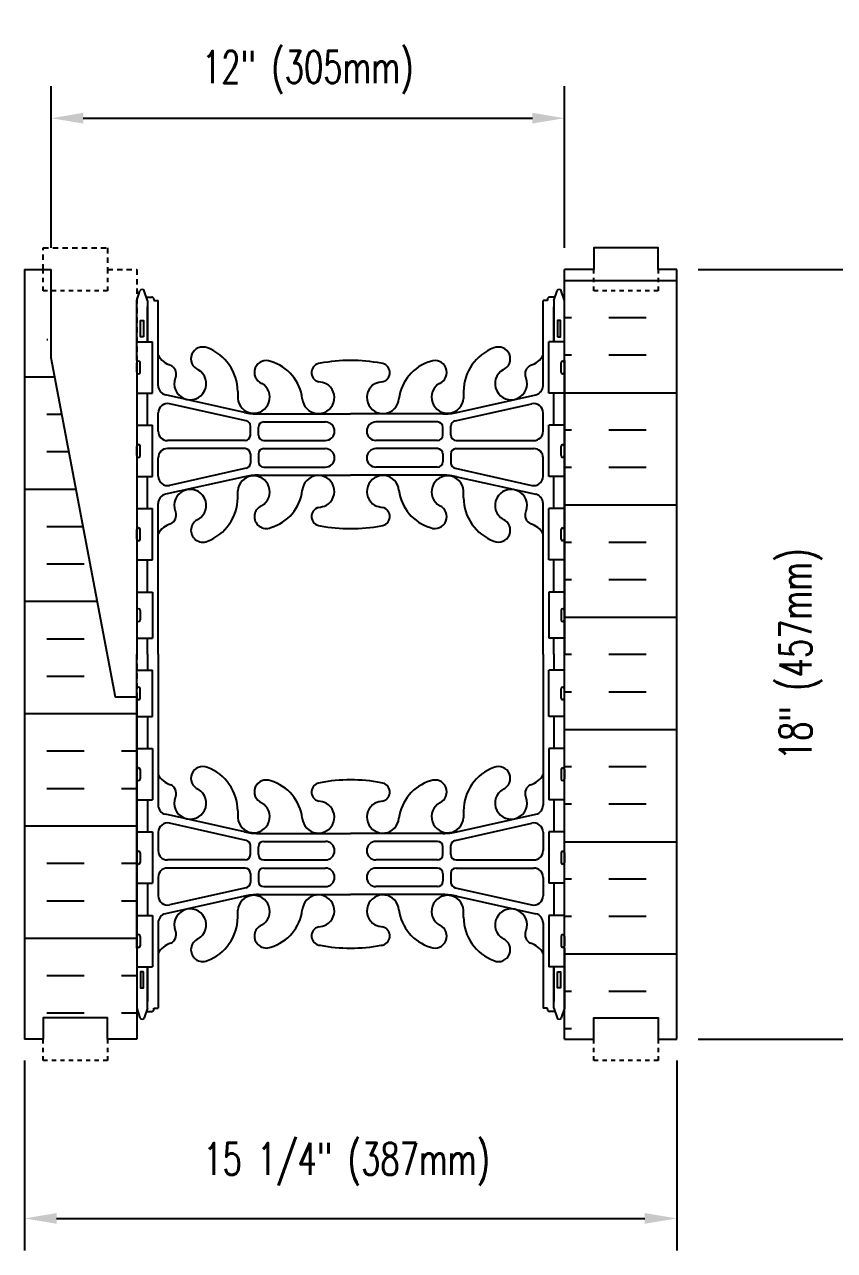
# Model space of a CAD drawing. Header units: inches. Extents: x 321.8 to 375.9, y 102.8 to 155.5.
# Drawn here: x 338.16 to 357.1, y 102.81 to 131.48 of the extents above; entities that cross this region are included whole.
import ezdxf

# ---------------------------------------------------------------- set-up
doc = ezdxf.new("R2010")
doc.units = ezdxf.units.IN
doc.header["$MEASUREMENT"] = 0
doc.linetypes.add('DASHED2', pattern=[0.375, 0.25, -0.125])
doc.linetypes.add('HIDDEN2', pattern=[0.1875, 0.125, -0.0625])
for name, color, linetype in [('HATCH', 12, 'Continuous'), ('Hidden2', 12, 'HIDDEN2'), ('line25', 2, 'Continuous'), ('LINE50', 5, 'Continuous'), ('LINE9', 9, 'Continuous'), ('TEXT', 4, 'Continuous'), ('Web_Edge', 9, 'Continuous')]:
    doc.layers.add(name, color=color, linetype=linetype)
doc.styles.add('DIM', font='romans.shx', dxfattribs={"width": 0.7})
doc.dimstyles.new('ext_8', dxfattribs={"dimscale": 8, "dimtxt": 0.09375, "dimasz": 0.09375, "dimexe": 0.09375, "dimexo": 0.0625, "dimgap": 0.0625, "dimtad": 1, "dimdec": 3, "dimzin": 3, "dimdsep": 46, "dimlunit": 4, "dimtxsty": 'DIM', "dimcen": 0.09, "dimdle": 0.09375, "dimclrt": 4, "dimadec": 0, "dimazin": 0, "dimtfac": 1, "dimtdec": 3, "dimtmove": 2, "dimatfit": 3, "dimfxl": 0, "dimfrac": 2, "dimtolj": 1, "dimtzin": 0, "dimarcsym": 0})

# ---------------------------------------------------------------- blocks, each defined once
blk = doc.blocks.new('*D23')
at = {"layer": 'Defpoints', "color": 0}
for p in [(353.411, 125.754), (353.411, 107.754), (357.886, 107.754)]:
    blk.add_point(p, dxfattribs=at)
at = {"layer": 'TEXT', "color": 0, "lineweight": -2}
for p, q in [((353.911, 125.754), (358.636, 125.754)), ((357.886, 125.004), (357.886, 108.504)), ((353.911, 107.754), (358.636, 107.754))]:
    blk.add_line(p, q, dxfattribs=at)
at = {"layer": 'TEXT', "color": 0}
for points in [[(357.761, 125.004), (358.011, 125.004), (357.886, 125.754)], [(357.761, 108.504), (358.011, 108.504), (357.886, 107.754)]]:
    blk.add_solid(points, dxfattribs=at)
at = {"layer": 'TEXT', "color": 4, "insert": (356.314, 116.754), "char_height": 0.75, "attachment_point": 5, "rotation": 90, "style": 'DIM'}
blk.add_mtext('\\A1;18" (457mm)', dxfattribs=at)
blk = doc.blocks.new('*D24')
at = {"layer": 'Defpoints', "color": 0}
for p in [(350.786, 129.289), (338.786, 125.754), (350.786, 125.754)]:
    blk.add_point(p, dxfattribs=at)
at = {"layer": 'TEXT', "color": 0, "lineweight": -2}
for p, q in [((338.786, 126.254), (338.786, 130.039)), ((350.786, 126.254), (350.786, 130.039)), ((339.536, 129.289), (350.036, 129.289))]:
    blk.add_line(p, q, dxfattribs=at)
at = {"layer": 'TEXT', "color": 0}
for points in [[(339.536, 129.414), (339.536, 129.164), (338.786, 129.289)], [(350.036, 129.414), (350.036, 129.164), (350.786, 129.289)]]:
    blk.add_solid(points, dxfattribs=at)
at = {"layer": 'TEXT', "color": 4, "insert": (344.786, 130.361), "char_height": 0.75, "attachment_point": 5, "style": 'DIM'}
blk.add_mtext('\\A1;12" (305mm)', dxfattribs=at)
blk = doc.blocks.new('*D25')
at = {"layer": 'Defpoints', "color": 0}
for p in [(338.161, 107.754), (353.411, 107.754), (353.411, 103.563)]:
    blk.add_point(p, dxfattribs=at)
at = {"layer": 'TEXT', "color": 0, "lineweight": -2}
for p, q in [((338.161, 107.254), (338.161, 102.813)), ((353.411, 107.254), (353.411, 102.813)), ((338.911, 103.563), (352.661, 103.563))]:
    blk.add_line(p, q, dxfattribs=at)
at = {"layer": 'TEXT', "color": 0}
for points in [[(338.911, 103.688), (338.911, 103.438), (338.161, 103.563)], [(352.661, 103.688), (352.661, 103.438), (353.411, 103.563)]]:
    blk.add_solid(points, dxfattribs=at)
at = {"layer": 'TEXT', "color": 4, "insert": (345.695, 104.829), "char_height": 0.75, "attachment_point": 5, "style": 'DIM'}
blk.add_mtext('\\A1;15 1/4" (387mm)', dxfattribs=at)

msp = doc.modelspace()

# ---------------------------------------------------------------- hatches: boundary and pattern name
at = {"layer": 'HATCH'}
h = msp.add_hatch(dxfattribs=at)
h.set_pattern_fill('INSUL', color=256, scale=7, style=0)
h.set_pattern_definition([(180, (3276.9477, -289.2558), (0, 2.625), []), (180, (3276.9477, -288.3808), (0, 2.625), [0.875, -0.875]), (180, (3276.9477, -287.5058), (0, 2.625), [0.875, -0.875])])
h.paths.add_polyline_path([(353.4111, 107.7537), (352.9736, 107.7537), (352.9736, 108.2537), (351.4736, 108.2537), (351.4736, 107.7537), (350.7861, 107.7537), (350.7861, 125.7537), (351.4736, 125.7537), (351.4736, 126.2537), (352.9736, 126.2537), (352.9736, 125.7537), (353.4111, 125.7537)])
h = msp.add_hatch(dxfattribs=at)
h.set_pattern_fill('INSUL', color=256, scale=7, style=0)
h.set_pattern_definition([(0, (-2589.0708, -344.009), (0, 2.625), []), (0, (-2589.0708, -343.134), (0, 2.625), [0.875, -0.875]), (0, (-2589.0708, -342.259), (0, 2.625), [0.875, -0.875])])
edge = h.paths.add_edge_path()
edge.add_line((340.7861, 115.7537), (340.2861, 115.7537))
edge.add_line((340.2861, 115.7537), (338.5361, 125.0037))
edge.add_line((338.5361, 125.0037), (338.5361, 125.7537))
edge.add_line((338.5361, 125.7537), (338.1611, 125.7537))
edge.add_line((338.1611, 125.7537), (338.1611, 107.7537))
edge.add_line((338.1611, 107.7537), (338.5986, 107.7537))
edge.add_line((338.5986, 107.7537), (338.5986, 108.2537))
edge.add_line((338.5986, 108.2537), (340.0986, 108.2537))
edge.add_line((340.0986, 108.2537), (340.0986, 107.7537))
edge.add_line((340.0986, 107.7537), (340.5361, 107.7537))
edge.add_line((340.7861, 115.7537), (340.7861, 107.7537))

# ---------------------------------------------------------------- linework, layer by layer
at = {"layer": 'Hidden2'}
msp.add_lwpolyline([(338.5361, 125.7537), (338.5986, 125.7537), (338.5986, 126.2537), (340.0986, 126.2537), (340.0986, 125.7537), (340.7861, 125.7537), (340.7861, 115.7537)], dxfattribs=at)
at = {"layer": 'line25'}
for p, q in [((350.7861, 107.7537), (350.7861, 125.7537)), ((340.7861, 124.0587), (341.1511, 124.0587)), ((341.1511, 122.8587), (341.1511, 124.0587)), ((350.7861, 124.0587), (350.4212, 124.0587)), ((350.4212, 122.8587), (350.4212, 124.0587)), ((340.7861, 122.8587), (341.1511, 122.8587)), ((350.7861, 122.8587), (350.4212, 122.8587)), ((340.7861, 122.1087), (341.1511, 122.1087)), ((341.1511, 120.9087), (341.1511, 122.1087)), ((350.7861, 122.1087), (350.4212, 122.1087)), ((350.4212, 120.9087), (350.4212, 122.1087)), ((340.7861, 120.9087), (341.1511, 120.9087)), ((350.7861, 120.9087), (350.4212, 120.9087)), ((340.7861, 120.1587), (341.1511, 120.1587)), ((341.1511, 118.9587), (341.1511, 120.1587)), ((350.7861, 120.1587), (350.4212, 120.1587)), ((350.4212, 118.9587), (350.4212, 120.1587)), ((340.7861, 118.9587), (341.1511, 118.9587)), ((350.7861, 118.9587), (350.4212, 118.9587)), ((340.7861, 118.2087), (341.1511, 118.2087)), ((341.1511, 118.2087), (341.1511, 117.1287)), ((350.7861, 118.2087), (350.4212, 118.2087)), ((350.4212, 118.2087), (350.4212, 117.1287)), ((340.7861, 117.1287), (341.1511, 117.1287)), ((350.7861, 117.1287), (350.4212, 117.1287)), ((340.7861, 116.3787), (341.1511, 116.3787)), ((341.1511, 115.2987), (341.1511, 116.3787)), ((350.7861, 116.3787), (350.4212, 116.3787)), ((350.4212, 115.2987), (350.4212, 116.3787)), ((340.7861, 115.7537), (340.7861, 107.7537)), ((340.7861, 115.2987), (341.1511, 115.2987)), ((350.7861, 115.2987), (350.4212, 115.2987)), ((340.7861, 114.5487), (341.1511, 114.5487)), ((341.1511, 114.5487), (341.1511, 113.3487)), ((350.7861, 114.5487), (350.4212, 114.5487)), ((350.4212, 114.5487), (350.4212, 113.3487)), ((340.7861, 113.3487), (341.1511, 113.3487)), ((350.7861, 113.3487), (350.4212, 113.3487)), ((340.7861, 112.5987), (341.1511, 112.5987)), ((341.1511, 112.5987), (341.1511, 111.3987)), ((350.7861, 112.5987), (350.4212, 112.5987)), ((350.4212, 112.5987), (350.4212, 111.3987)), ((340.7861, 111.3987), (341.1511, 111.3987)), ((350.7861, 111.3987), (350.4212, 111.3987)), ((340.7861, 110.6487), (341.1511, 110.6487)), ((341.1511, 110.6487), (341.1511, 109.4487)), ((350.7861, 110.6487), (350.4212, 110.6487)), ((350.4212, 110.6487), (350.4212, 109.4487)), ((340.7861, 109.4487), (341.1511, 109.4487)), ((350.7861, 109.4487), (350.4212, 109.4487))]:
    msp.add_line(p, q, dxfattribs=at)
at = {"layer": 'LINE50'}
for p, q in [((338.1611, 125.7537), (338.1611, 125.7537)), ((338.1611, 125.7537), (338.1611, 107.7537)), ((338.1611, 125.7537), (338.7861, 125.7537)), ((353.4111, 107.7537), (353.4111, 125.7537))]:
    msp.add_line(p, q, dxfattribs=at)
for points in [[(353.4111, 125.7537), (352.9736, 125.7537), (352.9736, 126.2537), (351.4736, 126.2537), (351.4736, 125.7537), (350.7861, 125.7537)], [(340.7861, 115.7537), (340.2861, 115.7537), (338.7861, 123.6822), (338.7861, 125.7537)], [(340.7861, 107.7537), (340.0986, 107.7537), (340.0986, 108.2537), (338.5986, 108.2537), (338.5986, 107.7537), (338.1611, 107.7537)], [(350.7861, 107.7537), (351.4736, 107.7537), (351.4736, 108.2537), (352.9736, 108.2537), (352.9736, 107.7537), (353.4111, 107.7537)]]:
    msp.add_lwpolyline(points, dxfattribs=at)
at = {"layer": 'LINE9'}
for p, q in [((340.7861, 123.3487), (340.7861, 123.5687)), ((340.8261, 123.6087), (340.8261, 123.6087)), ((340.8661, 123.3487), (340.8661, 123.5687)), ((350.7061, 123.3487), (350.7061, 123.5687)), ((350.7461, 123.6087), (350.7461, 123.6087)), ((350.7861, 123.3487), (350.7861, 123.5687)), ((340.7861, 123.5137), (340.7861, 123.5137)), ((340.7861, 123.4037), (340.7861, 123.4037)), ((340.8261, 123.3087), (340.8261, 123.3087)), ((350.7461, 123.3087), (350.7461, 123.3087)), ((350.7861, 123.5137), (350.7861, 123.5137)), ((350.7861, 123.4037), (350.7861, 123.4037)), ((340.7861, 121.3987), (340.7861, 121.6187)), ((340.7861, 121.5637), (340.7861, 121.5637)), ((340.8261, 121.6587), (340.8261, 121.6587)), ((340.8661, 121.3987), (340.8661, 121.6187)), ((350.7061, 121.3987), (350.7061, 121.6187)), ((350.7461, 121.6587), (350.7461, 121.6587)), ((350.7861, 121.3987), (350.7861, 121.6187)), ((350.7861, 121.5637), (350.7861, 121.5637)), ((340.7861, 121.4537), (340.7861, 121.4537)), ((340.8261, 121.3587), (340.8261, 121.3587)), ((350.7461, 121.3587), (350.7461, 121.3587)), ((350.7861, 121.4537), (350.7861, 121.4537)), ((340.7861, 119.4487), (340.7861, 119.6687)), ((340.7861, 119.6137), (340.7861, 119.6137)), ((340.8261, 119.7087), (340.8261, 119.7087)), ((340.8661, 119.4487), (340.8661, 119.6687)), ((350.7061, 119.4487), (350.7061, 119.6687)), ((350.7461, 119.7087), (350.7461, 119.7087)), ((350.7861, 119.4487), (350.7861, 119.6687)), ((350.7861, 119.6137), (350.7861, 119.6137)), ((340.7861, 119.5037), (340.7861, 119.5037)), ((340.8261, 119.4087), (340.8261, 119.4087)), ((350.7461, 119.4087), (350.7461, 119.4087)), ((350.7861, 119.5037), (350.7861, 119.5037)), ((340.8261, 117.8187), (340.8261, 117.8187)), ((350.7461, 117.8187), (350.7461, 117.8187)), ((340.7861, 117.7787), (340.7861, 117.5587)), ((340.7861, 117.7237), (340.7861, 117.7237)), ((340.7861, 117.6137), (340.7861, 117.6137)), ((340.8661, 117.7787), (340.8661, 117.5587)), ((350.7061, 117.7787), (350.7061, 117.5587)), ((350.7861, 117.7787), (350.7861, 117.5587)), ((350.7861, 117.7237), (350.7861, 117.7237)), ((350.7861, 117.6137), (350.7861, 117.6137)), ((340.8261, 117.5187), (340.8261, 117.5187)), ((350.7461, 117.5187), (350.7461, 117.5187)), ((340.7861, 115.7287), (340.7861, 115.9487)), ((340.7861, 115.8937), (340.7861, 115.8937)), ((340.8261, 115.9887), (340.8261, 115.9887)), ((340.8661, 115.7287), (340.8661, 115.9487)), ((350.7061, 115.7287), (350.7061, 115.9487)), ((350.7461, 115.9887), (350.7461, 115.9887)), ((350.7861, 115.7287), (350.7861, 115.9487)), ((350.7861, 115.8937), (350.7861, 115.8937)), ((340.7861, 115.7837), (340.7861, 115.7837)), ((340.8261, 115.6887), (340.8261, 115.6887)), ((350.7461, 115.6887), (350.7461, 115.6887)), ((350.7861, 115.7837), (350.7861, 115.7837)), ((340.8261, 114.0987), (340.8261, 114.0987)), ((350.7461, 114.0987), (350.7461, 114.0987)), ((340.7861, 114.0587), (340.7861, 113.8387)), ((340.7861, 114.0037), (340.7861, 114.0037)), ((340.7861, 113.8937), (340.7861, 113.8937)), ((340.8661, 114.0587), (340.8661, 113.8387)), ((350.7061, 114.0587), (350.7061, 113.8387)), ((350.7861, 114.0587), (350.7861, 113.8387)), ((350.7861, 114.0037), (350.7861, 114.0037)), ((350.7861, 113.8937), (350.7861, 113.8937)), ((340.8261, 113.7987), (340.8261, 113.7987)), ((350.7461, 113.7987), (350.7461, 113.7987)), ((340.7861, 112.1087), (340.7861, 111.8887)), ((340.8661, 112.1087), (340.8661, 111.8887)), ((350.7061, 112.1087), (350.7061, 111.8887)), ((350.7861, 112.1087), (350.7861, 111.8887)), ((340.7861, 112.0537), (340.7861, 112.0537)), ((340.7861, 111.9437), (340.7861, 111.9437)), ((340.8261, 111.8487), (340.8261, 111.8487)), ((350.7461, 111.8487), (350.7461, 111.8487)), ((350.7861, 112.0537), (350.7861, 112.0537)), ((350.7861, 111.9437), (350.7861, 111.9437)), ((340.7861, 110.1587), (340.7861, 109.9387)), ((340.7861, 110.1037), (340.7861, 110.1037)), ((340.8261, 110.1987), (340.8261, 110.1987)), ((340.8661, 110.1587), (340.8661, 109.9387)), ((350.7061, 110.1587), (350.7061, 109.9387)), ((350.7461, 110.1987), (350.7461, 110.1987)), ((350.7861, 110.1587), (350.7861, 109.9387)), ((350.7861, 110.1037), (350.7861, 110.1037)), ((340.7861, 109.9937), (340.7861, 109.9937)), ((340.8261, 109.8987), (340.8261, 109.8987)), ((350.7461, 109.8987), (350.7461, 109.8987)), ((350.7861, 109.9937), (350.7861, 109.9937))]:
    msp.add_line(p, q, dxfattribs=at)
at = {"layer": 'LINE9', "linetype": 'DASHED2', "ltscale": 0.15}
for points in [[(340.0986, 125.7537), (340.0986, 125.7537), (340.0986, 125.2537), (338.5986, 125.2537), (338.5986, 125.7537), (338.5986, 125.7537)], [(352.9736, 125.7537), (352.9736, 125.7537), (352.9736, 125.2537), (351.4736, 125.2537), (351.4736, 125.7537), (351.4736, 125.7537)], [(340.0986, 107.7537), (340.0986, 107.7537), (340.0986, 107.2537), (338.5986, 107.2537), (338.5986, 107.7537), (338.5986, 107.7537)], [(352.9736, 107.7537), (352.9736, 107.7537), (352.9736, 107.2537), (351.4736, 107.2537), (351.4736, 107.7537), (351.4736, 107.7537)]]:
    msp.add_lwpolyline(points, dxfattribs=at)
at = {"layer": 'LINE9'}
for centre, start, end in [((340.8261, 123.5687), 90, 180), ((340.8261, 123.5687), 360, 90), ((350.7461, 123.5687), 90, 180), ((350.7461, 123.5687), 0, 90), ((340.8261, 123.3487), 180, 270), ((340.8261, 123.3487), 270, 0), ((350.7461, 123.3487), 180, 270), ((350.7461, 123.3487), 270, 0), ((340.8261, 121.6187), 90, 180), ((340.8261, 121.6187), 360, 90), ((350.7461, 121.6187), 90, 180), ((350.7461, 121.6187), 0, 90), ((340.8261, 121.3987), 180, 270), ((340.8261, 121.3987), 270, 0), ((350.7461, 121.3987), 180, 270), ((350.7461, 121.3987), 270, 0), ((340.8261, 119.6687), 90, 180), ((340.8261, 119.6687), 360, 90), ((350.7461, 119.6687), 90, 180), ((350.7461, 119.6687), 0, 90), ((340.8261, 119.4487), 180, 270), ((340.8261, 119.4487), 270, 0), ((350.7461, 119.4487), 180, 270), ((350.7461, 119.4487), 270, 0), ((340.8261, 117.7787), 90, 180), ((340.8261, 117.7787), 0, 90), ((350.7461, 117.7787), 90, 180), ((350.7461, 117.7787), 360, 90), ((340.8261, 117.5587), 180, 270), ((340.8261, 117.5587), 270, 0), ((350.7461, 117.5587), 180, 270), ((350.7461, 117.5587), 270, 0), ((340.8261, 115.9487), 90, 180), ((340.8261, 115.9487), 360, 90), ((350.7461, 115.9487), 90, 180), ((350.7461, 115.9487), 0, 90), ((340.8261, 115.7287), 180, 270), ((340.8261, 115.7287), 270, 0), ((350.7461, 115.7287), 180, 270), ((350.7461, 115.7287), 270, 0), ((340.8261, 114.0587), 90, 180), ((340.8261, 114.0587), 0, 90), ((350.7461, 114.0587), 90, 180), ((350.7461, 114.0587), 360, 90), ((340.8261, 113.8387), 180, 270), ((340.8261, 113.8387), 270, 0), ((350.7461, 113.8387), 180, 270), ((350.7461, 113.8387), 270, 0), ((340.8261, 112.1087), 90, 180), ((340.8261, 112.1087), 0, 90), ((350.7461, 112.1087), 90, 180), ((350.7461, 112.1087), 360, 90), ((340.8261, 111.8887), 180, 270), ((340.8261, 111.8887), 270, 0), ((350.7461, 111.8887), 180, 270), ((350.7461, 111.8887), 270, 0), ((340.8261, 110.1587), 90, 180), ((340.8261, 110.1587), 0, 90), ((350.7461, 110.1587), 90, 180), ((350.7461, 110.1587), 360, 90), ((340.8261, 109.9387), 180, 270), ((340.8261, 109.9387), 270, 0), ((350.7461, 109.9387), 180, 270), ((350.7461, 109.9387), 270, 0)]:
    msp.add_arc(centre, 0.04, start, end, dxfattribs=at)
at = {"layer": 'Web_Edge'}
for p, q in [((340.7861, 125.0249), (340.8611, 125.2549)), ((341.0361, 125.0249), (340.9611, 125.2549)), ((341.01, 125.1049), (341.1361, 125.1049)), ((341.0361, 125.0249), (341.0361, 124.0587)), ((341.1861, 125.0549), (341.1861, 125.0549)), ((341.1861, 125.0549), (341.1861, 125.0249)), ((341.1861, 125.0249), (341.2861, 125.0249)), ((341.2861, 123.0344), (341.2861, 125.0249)), ((350.3861, 125.0249), (350.2861, 125.0249)), ((350.2861, 123.0344), (350.2861, 125.0249)), ((350.3861, 125.0549), (350.3861, 125.0249)), ((350.3861, 125.0549), (350.3861, 125.0549)), ((350.5622, 125.1049), (350.4361, 125.1049)), ((350.5361, 125.0249), (350.6111, 125.2549)), ((350.5361, 125.0249), (350.5361, 124.0587)), ((350.7861, 125.0249), (350.7111, 125.2549)), ((341.6846, 123.2116), (341.6963, 123.233)), ((349.8877, 123.2116), (349.876, 123.233)), ((343.3013, 122.4092), (341.4572, 122.8209)), ((343.1458, 122.9012), (343.1453, 122.7362)), ((348.2709, 122.4092), (350.115, 122.8209)), ((348.4265, 122.9012), (348.427, 122.7362)), ((343.3447, 122.2109), (341.5527, 122.6122)), ((348.2276, 122.2109), (350.0196, 122.6122)), ((341.2861, 121.9704), (341.2861, 122.3987)), ((343.6282, 122.3731), (345.7861, 122.3731)), ((343.7549, 122.1865), (345.1944, 122.1865)), ((347.944, 122.3731), (345.7861, 122.3731)), ((347.8174, 122.1865), (346.3779, 122.1865)), ((350.2861, 121.9704), (350.2861, 122.3987)), ((343.4424, 121.8766), (343.4424, 122.0889)), ((343.6299, 121.8775), (343.6299, 122.0615)), ((347.9424, 121.8775), (347.9424, 122.0615)), ((348.1299, 121.8766), (348.1299, 122.0889)), ((343.3174, 121.7516), (341.5049, 121.7516)), ((343.3174, 121.5634), (341.5049, 121.5634)), ((343.7549, 121.7525), (345.1944, 121.7525)), ((343.7549, 121.5625), (345.1944, 121.5625)), ((347.8174, 121.7525), (346.3779, 121.7525)), ((347.8174, 121.5625), (346.3779, 121.5625)), ((348.2549, 121.7516), (350.0674, 121.7516)), ((348.2549, 121.5634), (350.0674, 121.5634)), ((341.2861, 120.9163), (341.2861, 121.3447)), ((343.4424, 121.4384), (343.4424, 121.2261)), ((343.6299, 121.4375), (343.6299, 121.2535)), ((347.9424, 121.4375), (347.9424, 121.2535)), ((348.1299, 121.4384), (348.1299, 121.2261)), ((350.2861, 120.9163), (350.2861, 121.3447)), ((343.3447, 121.1041), (341.5527, 120.7028)), ((343.7549, 121.1285), (345.1944, 121.1285)), ((347.8174, 121.1285), (346.3779, 121.1285)), ((348.2276, 121.1041), (350.0196, 120.7028)), ((343.3013, 120.9059), (341.4572, 120.4941)), ((343.6282, 120.9419), (345.7861, 120.9419)), ((347.944, 120.9419), (345.7861, 120.9419)), ((348.2709, 120.9059), (350.115, 120.4941)), ((343.1458, 120.4139), (343.1453, 120.5788)), ((348.4265, 120.4139), (348.427, 120.5788)), ((341.2861, 116.7537), (341.2861, 120.2806)), ((350.2861, 116.7537), (350.2861, 120.2806)), ((341.6846, 120.1034), (341.6963, 120.082)), ((349.8877, 120.1034), (349.876, 120.082)), ((341.2861, 116.7537), (341.2861, 113.2267)), ((350.2861, 116.7537), (350.2861, 113.2267)), ((341.6846, 113.404), (341.6963, 113.4253)), ((349.8877, 113.404), (349.876, 113.4253)), ((343.3013, 112.6015), (341.4572, 113.0132)), ((343.1458, 113.0935), (343.1453, 112.9285)), ((348.2709, 112.6015), (350.115, 113.0132)), ((348.4265, 113.0935), (348.427, 112.9285)), ((343.3447, 112.4032), (341.5527, 112.8045)), ((348.2276, 112.4032), (350.0196, 112.8045)), ((341.2861, 112.5911), (341.2861, 112.1627)), ((343.6282, 112.5654), (345.7861, 112.5654)), ((343.7549, 112.3788), (345.1944, 112.3788)), ((347.944, 112.5654), (345.7861, 112.5654)), ((347.8174, 112.3788), (346.3779, 112.3788)), ((350.2861, 112.5911), (350.2861, 112.1627)), ((343.4424, 112.0689), (343.4424, 112.2812)), ((343.6299, 112.0698), (343.6299, 112.2538)), ((347.9424, 112.0698), (347.9424, 112.2538)), ((348.1299, 112.0689), (348.1299, 112.2812)), ((343.3174, 111.9439), (341.5049, 111.9439)), ((343.7549, 111.9448), (345.1944, 111.9448)), ((347.8174, 111.9448), (346.3779, 111.9448)), ((348.2549, 111.9439), (350.0674, 111.9439)), ((341.2861, 111.537), (341.2861, 111.1086)), ((343.3174, 111.7557), (341.5049, 111.7557)), ((343.4424, 111.6307), (343.4424, 111.4184)), ((343.6299, 111.6299), (343.6299, 111.4459)), ((343.7549, 111.7549), (345.1944, 111.7549)), ((347.8174, 111.7549), (346.3779, 111.7549)), ((347.9424, 111.6299), (347.9424, 111.4459)), ((348.1299, 111.6307), (348.1299, 111.4184)), ((348.2549, 111.7557), (350.0674, 111.7557)), ((350.2861, 111.537), (350.2861, 111.1086)), ((343.3447, 111.2965), (341.5527, 110.8951)), ((343.7549, 111.3209), (345.1944, 111.3209)), ((347.8174, 111.3209), (346.3779, 111.3209)), ((348.2276, 111.2965), (350.0196, 110.8951)), ((343.3013, 111.0982), (341.4572, 110.6864)), ((343.6282, 111.1342), (345.7861, 111.1342)), ((347.944, 111.1342), (345.7861, 111.1342)), ((348.2709, 111.0982), (350.115, 110.6864)), ((343.1458, 110.6062), (343.1453, 110.7712)), ((348.4265, 110.6062), (348.427, 110.7712)), ((341.2861, 110.4729), (341.2861, 108.4824)), ((350.2861, 110.4729), (350.2861, 108.4824)), ((341.6846, 110.2957), (341.6963, 110.2744)), ((349.8877, 110.2957), (349.876, 110.2744)), ((341.0361, 108.4824), (341.0361, 109.4487)), ((350.5361, 108.4824), (350.5361, 109.4487)), ((340.7861, 108.4824), (340.8611, 108.2524)), ((341.0361, 108.4824), (340.9611, 108.2524)), ((341.01, 108.4024), (341.1361, 108.4024)), ((341.1861, 108.4524), (341.1861, 108.4824)), ((341.1861, 108.4824), (341.2861, 108.4824)), ((341.1861, 108.4524), (341.1861, 108.4524)), ((350.3861, 108.4824), (350.2861, 108.4824)), ((350.3861, 108.4524), (350.3861, 108.4824)), ((350.3861, 108.4524), (350.3861, 108.4524)), ((350.5622, 108.4024), (350.4361, 108.4024)), ((350.5361, 108.4824), (350.6111, 108.2524)), ((350.7861, 108.4824), (350.7111, 108.2524))]:
    msp.add_line(p, q, dxfattribs=at)
for points in [[(340.7861, 123.6249), (340.7861, 125.0249)], [(350.7861, 123.6249), (350.7861, 125.0249)], [(341.0361, 124.0587), (341.0361, 124.8749)], [(350.5361, 124.0587), (350.5361, 124.8749)], [(340.7861, 123.6249), (340.7861, 116.7537)], [(350.7861, 123.6249), (350.7861, 116.7537)], [(341.0361, 122.1087), (341.0361, 122.8587)], [(350.5361, 122.1087), (350.5361, 122.8587)], [(341.0361, 120.1587), (341.0361, 120.9087)], [(350.5361, 120.1587), (350.5361, 120.9087)], [(341.0361, 118.2087), (341.0361, 118.9587)], [(350.5361, 118.2087), (350.5361, 118.9587)], [(341.0361, 116.7537), (341.0361, 117.1287)], [(350.5361, 116.7537), (350.5361, 117.1287)], [(340.7861, 109.8824), (340.7861, 116.7537)], [(341.0361, 116.7537), (341.0361, 116.3787)], [(350.5361, 116.7537), (350.5361, 116.3787)], [(350.7861, 109.8824), (350.7861, 116.7537)], [(341.0361, 115.2987), (341.0361, 114.5487)], [(350.5361, 115.2987), (350.5361, 114.5487)], [(341.0361, 113.3487), (341.0361, 112.5987)], [(350.5361, 113.3487), (350.5361, 112.5987)], [(341.0361, 111.3987), (341.0361, 110.6487)], [(350.5361, 111.3987), (350.5361, 110.6487)], [(340.7861, 109.8824), (340.7861, 108.4824)], [(350.7861, 109.8824), (350.7861, 108.4824)], [(341.0361, 109.4487), (341.0361, 108.6324)], [(350.5361, 109.4487), (350.5361, 108.6324)]]:
    msp.add_lwpolyline(points, dxfattribs=at)
for points in [[(340.9461, 124.1749), (340.8761, 124.1749), (340.8761, 124.5549), (340.9461, 124.5549)], [(350.6261, 124.1749), (350.6961, 124.1749), (350.6961, 124.5549), (350.6261, 124.5549)], [(340.9461, 109.3324), (340.8761, 109.3324), (340.8761, 108.9524), (340.9461, 108.9524)], [(350.6261, 109.3324), (350.6961, 109.3324), (350.6961, 108.9524), (350.6261, 108.9524)]]:
    msp.add_lwpolyline(points, close=True, dxfattribs=at)
for centre, radius, start, end in [((340.9111, 125.2283), 0.0567, 28.07249, 151.92751), ((350.6611, 125.2283), 0.0567, 28.07249, 151.92751), ((341.1361, 125.0549), 0.05, 0, 90), ((350.4361, 125.0549), 0.05, 90, 180), ((342.33, 123.6616), 0.277, 67.31998, 247.31998), ((342.0542, 122.8948), 1.0916, 0.33317, 69.48254), ((349.518, 122.8948), 1.0916, 110.51746, 179.66683), ((349.2422, 123.6616), 0.277, 292.68002, 112.68002), ((341.696, 123.957), 0.4602, 207.03568, 255.28391), ((343.8132, 123.3445), 0.277, 67.31998, 247.31998), ((343.6291, 122.6077), 1.0341, 6.66686, 73.66351), ((345.0922, 123.3393), 0.22, 95.18347, 255.7396), ((345.7689, 119.8457), 3.7774, 89.73938, 100.62755), ((345.8033, 119.8457), 3.7774, 79.37245, 90.26062), ((346.4801, 123.3393), 0.22, 284.2604, 84.81653), ((347.9432, 122.6077), 1.0341, 106.33649, 173.33314), ((347.7591, 123.3445), 0.277, 292.68002, 112.68002), ((349.8762, 123.957), 0.4602, 284.71609, 332.96432), ((341.4797, 123.3061), 0.2286, 341.35332, 64.22159), ((342.0361, 123.0811), 0.375, 159.62427, 60.06847), ((349.5361, 123.0811), 0.375, 119.93153, 20.37573), ((350.0925, 123.3061), 0.2286, 115.77841, 198.64668), ((341.5049, 123.0344), 0.2188, 180, 257.41348), ((343.5193, 122.7639), 0.375, 184.24484, 60.06847), ((345.0302, 122.7555), 0.375, 184.24484, 60.06847), ((344.9234, 122.2998), 0.8341, 69.37291, 82.1063), ((346.5421, 122.7555), 0.375, 119.93153, 355.75516), ((346.6488, 122.2998), 0.8341, 97.8937, 110.62709), ((348.053, 122.7639), 0.375, 119.93153, 355.75516), ((350.0674, 123.0344), 0.2188, 282.58652, 0), ((341.5049, 122.3987), 0.2188, 77.37673, 180), ((343.6282, 123.8731), 1.5, 257.41348, 270), ((347.944, 123.8731), 1.5, 270, 282.58652), ((350.0674, 122.3987), 0.2188, 0, 102.62327), ((343.3174, 122.0889), 0.125, 0, 77.37673), ((343.7549, 122.0615), 0.125, 90, 180), ((345.1944, 121.9695), 0.217, 270, 90), ((346.3779, 121.9695), 0.217, 90, 270), ((347.8174, 122.0615), 0.125, 0, 90), ((348.2549, 122.0889), 0.125, 102.62327, 180), ((341.5049, 121.9704), 0.2188, 180, 270), ((343.3174, 121.8766), 0.125, 270, 0), ((343.7549, 121.8775), 0.125, 180, 270), ((347.8174, 121.8775), 0.125, 270, 360), ((348.2549, 121.8766), 0.125, 180, 270), ((350.0674, 121.9704), 0.2188, 270, 0), ((341.5049, 121.3447), 0.2188, 90, 180), ((343.3174, 121.4384), 0.125, 0, 90), ((343.7549, 121.4375), 0.125, 90, 180), ((345.1944, 121.3455), 0.217, 270, 90), ((346.3779, 121.3455), 0.217, 90, 270), ((347.8174, 121.4375), 0.125, 0, 90), ((348.2549, 121.4384), 0.125, 90, 180), ((350.0674, 121.3447), 0.2188, 0, 90), ((343.3174, 121.2261), 0.125, 282.62327, 0), ((343.7549, 121.2535), 0.125, 180, 270), ((347.8174, 121.2535), 0.125, 270, 0), ((348.2549, 121.2261), 0.125, 180, 257.37673), ((341.5049, 120.9163), 0.2188, 180, 282.62327), ((343.5193, 120.5511), 0.375, 299.93153, 175.75516), ((343.6282, 119.4419), 1.5, 90, 102.58652), ((345.0302, 120.5595), 0.375, 299.93153, 175.75516), ((346.5421, 120.5595), 0.375, 4.24484, 240.06847), ((348.053, 120.5511), 0.375, 4.24484, 240.06847), ((347.944, 119.4419), 1.5, 77.41348, 90), ((350.0674, 120.9163), 0.2188, 257.37673, 0), ((341.5049, 120.2806), 0.2188, 102.58652, 180), ((342.0361, 120.2339), 0.375, 299.93153, 200.37573), ((342.0542, 120.4202), 1.0916, 290.51746, 359.66683), ((343.6291, 120.7074), 1.0341, 286.33649, 353.33314), ((347.9432, 120.7074), 1.0341, 186.66686, 253.66351), ((349.518, 120.4202), 1.0916, 180.33317, 249.48254), ((349.5361, 120.2339), 0.375, 339.62427, 240.06847), ((350.0674, 120.2806), 0.2188, 0, 77.41348), ((343.8132, 119.9706), 0.277, 112.68002, 292.68002), ((345.0922, 119.9758), 0.22, 104.2604, 264.81653), ((344.9234, 121.0152), 0.8341, 277.8937, 290.62709), ((346.6488, 121.0152), 0.8341, 249.37291, 262.1063), ((346.4801, 119.9758), 0.22, 275.18347, 75.7396), ((347.7591, 119.9706), 0.277, 247.31998, 67.31998), ((341.4797, 120.0089), 0.2286, 295.77841, 18.64668), ((342.33, 119.6534), 0.277, 112.68002, 292.68002), ((349.2422, 119.6534), 0.277, 247.31998, 67.31998), ((350.0925, 120.0089), 0.2286, 161.35332, 244.22159), ((341.696, 119.358), 0.4602, 104.71609, 152.96432), ((345.7689, 123.4693), 3.7774, 259.37245, 270.26062), ((345.8033, 123.4693), 3.7774, 269.73938, 280.62755), ((349.8762, 119.358), 0.4602, 27.03568, 75.28391), ((342.33, 113.8539), 0.277, 67.31998, 247.31998), ((342.0542, 113.0871), 1.0916, 0.33317, 69.48254), ((349.518, 113.0871), 1.0916, 110.51746, 179.66683), ((349.2422, 113.8539), 0.277, 292.68002, 112.68002), ((341.696, 114.1493), 0.4602, 207.03568, 255.28391), ((343.8132, 113.5368), 0.277, 67.31998, 247.31998), ((345.7689, 110.0381), 3.7774, 89.73938, 100.62755), ((345.8033, 110.0381), 3.7774, 79.37245, 90.26062), ((347.7591, 113.5368), 0.277, 292.68002, 112.68002), ((349.8762, 114.1493), 0.4602, 284.71609, 332.96432), ((341.4797, 113.4984), 0.2286, 341.35332, 64.22159), ((342.0361, 113.2734), 0.375, 159.62427, 60.06847), ((343.6291, 112.8), 1.0341, 6.66686, 73.66351), ((345.0922, 113.5316), 0.22, 95.18347, 255.7396), ((346.4801, 113.5316), 0.22, 284.2604, 84.81653), ((347.9432, 112.8), 1.0341, 106.33649, 173.33314), ((349.5361, 113.2734), 0.375, 119.93153, 20.37573), ((350.0925, 113.4984), 0.2286, 115.77841, 198.64668), ((343.5193, 112.9563), 0.375, 184.24484, 60.06847), ((345.0302, 112.9478), 0.375, 184.24484, 60.06847), ((344.9234, 112.4921), 0.8341, 69.37291, 82.1063), ((346.5421, 112.9478), 0.375, 119.93153, 355.75516), ((346.6488, 112.4921), 0.8341, 97.8937, 110.62709), ((348.053, 112.9563), 0.375, 119.93153, 355.75516), ((341.5049, 113.2267), 0.2188, 180, 257.41348), ((350.0674, 113.2267), 0.2188, 282.58652, 0), ((341.5049, 112.5911), 0.2188, 77.37673, 180), ((350.0674, 112.5911), 0.2188, 0, 102.62327), ((343.6282, 114.0654), 1.5, 257.41348, 270), ((343.3174, 112.2812), 0.125, 0, 77.37673), ((343.7549, 112.2538), 0.125, 90, 180), ((345.1944, 112.1618), 0.217, 270, 90), ((346.3779, 112.1618), 0.217, 90, 270), ((347.8174, 112.2538), 0.125, 0, 90), ((347.944, 114.0654), 1.5, 270, 282.58652), ((348.2549, 112.2812), 0.125, 102.62327, 180), ((341.5049, 112.1627), 0.2188, 180, 270), ((350.0674, 112.1627), 0.2188, 270, 0), ((343.3174, 112.0689), 0.125, 270, 0), ((343.7549, 112.0698), 0.125, 180, 270), ((347.8174, 112.0698), 0.125, 270, 360), ((348.2549, 112.0689), 0.125, 180, 270), ((341.5049, 111.537), 0.2188, 90, 180), ((343.3174, 111.6307), 0.125, 0, 90), ((343.7549, 111.6299), 0.125, 90, 180), ((345.1944, 111.5379), 0.217, 270, 90), ((346.3779, 111.5379), 0.217, 90, 270), ((347.8174, 111.6299), 0.125, 0, 90), ((348.2549, 111.6307), 0.125, 90, 180), ((350.0674, 111.537), 0.2188, 0, 90), ((343.3174, 111.4184), 0.125, 282.62327, 0), ((343.7549, 111.4459), 0.125, 180, 270), ((347.8174, 111.4459), 0.125, 270, 0), ((348.2549, 111.4184), 0.125, 180, 257.37673), ((341.5049, 111.1086), 0.2188, 180, 282.62327), ((343.5193, 110.7434), 0.375, 299.93153, 175.75516), ((343.6282, 109.6342), 1.5, 90, 102.58652), ((345.0302, 110.7519), 0.375, 299.93153, 175.75516), ((346.5421, 110.7519), 0.375, 4.24484, 240.06847), ((348.053, 110.7434), 0.375, 4.24484, 240.06847), ((347.944, 109.6342), 1.5, 77.41348, 90), ((350.0674, 111.1086), 0.2188, 257.37673, 0), ((341.5049, 110.4729), 0.2188, 102.58652, 180), ((342.0361, 110.4263), 0.375, 299.93153, 200.37573), ((343.6291, 110.8997), 1.0341, 286.33649, 353.33314), ((347.9432, 110.8997), 1.0341, 186.66686, 253.66351), ((349.5361, 110.4263), 0.375, 339.62427, 240.06847), ((350.0674, 110.4729), 0.2188, 0, 77.41348), ((342.0542, 110.6125), 1.0916, 290.51746, 359.66683), ((343.8132, 110.1629), 0.277, 112.68002, 292.68002), ((345.0922, 110.1681), 0.22, 104.2604, 264.81653), ((344.9234, 111.2075), 0.8341, 277.8937, 290.62709), ((346.6488, 111.2075), 0.8341, 249.37291, 262.1063), ((346.4801, 110.1681), 0.22, 275.18347, 75.7396), ((347.7591, 110.1629), 0.277, 247.31998, 67.31998), ((349.518, 110.6125), 1.0916, 180.33317, 249.48254), ((341.4797, 110.2013), 0.2286, 295.77841, 18.64668), ((342.33, 109.8457), 0.277, 112.68002, 292.68002), ((349.2422, 109.8457), 0.277, 247.31998, 67.31998), ((350.0925, 110.2013), 0.2286, 161.35332, 244.22159), ((341.696, 109.5504), 0.4602, 104.71609, 152.96432), ((345.7689, 113.6616), 3.7774, 259.37245, 270.26062), ((345.8033, 113.6616), 3.7774, 269.73938, 280.62755), ((349.8762, 109.5504), 0.4602, 27.03568, 75.28391), ((341.1361, 108.4524), 0.05, 270, 0), ((350.4361, 108.4524), 0.05, 180, 270), ((340.9111, 108.2791), 0.0567, 208.07249, 331.92751), ((350.6611, 108.2791), 0.0567, 208.07249, 331.92751)]:
    msp.add_arc(centre, radius, start, end, dxfattribs=at)
for points in [[(343.6299, 121.8825), (343.6299, 122.0565)], [(347.9424, 121.8825), (347.9424, 122.0565)], [(343.6299, 121.4325), (343.6299, 121.2585)], [(347.9424, 121.4325), (347.9424, 121.2585)], [(343.6299, 112.0748), (343.6299, 112.2488)], [(347.9424, 112.0748), (347.9424, 112.2488)], [(343.6299, 111.6249), (343.6299, 111.4509)], [(347.9424, 111.6249), (347.9424, 111.4509)]]:
    msp.add_open_spline(points, degree=1, dxfattribs=at)

# ---------------------------------------------------------------- dimensions: what is measured, and where the dimension line sits
at = {"layer": 'TEXT'}
dim = msp.add_linear_dim(base=(350.7861, 129.2892), p1=(338.7861, 125.7537), p2=(350.7861, 125.7537), text='12" (305mm)', dimstyle='ext_8', dxfattribs=at)
dim.commit()
dim.dimension.update_dxf_attribs({"geometry": '*D24', "text_midpoint": (344.7861, 130.3606)})
dim = msp.add_linear_dim(base=(357.8859, 107.7537), p1=(353.4111, 125.7537), p2=(353.4111, 107.7537), angle=90, text='18" (457mm)', dimstyle='ext_8', dxfattribs=at)
dim.commit()
dim.dimension.update_dxf_attribs({"geometry": '*D23', "text_midpoint": (356.3145, 116.7537), "dimtype": 160})
dim = msp.add_linear_dim(base=(353.4111, 103.5633), p1=(338.1611, 107.7537), p2=(353.4111, 107.7537), text='15 1/4" (387mm)', dimstyle='ext_8', dxfattribs=at)
dim.commit()
dim.dimension.update_dxf_attribs({"geometry": '*D25', "text_midpoint": (345.6952, 104.8286), "dimtype": 160})

doc.saveas('drawing.dxf')
